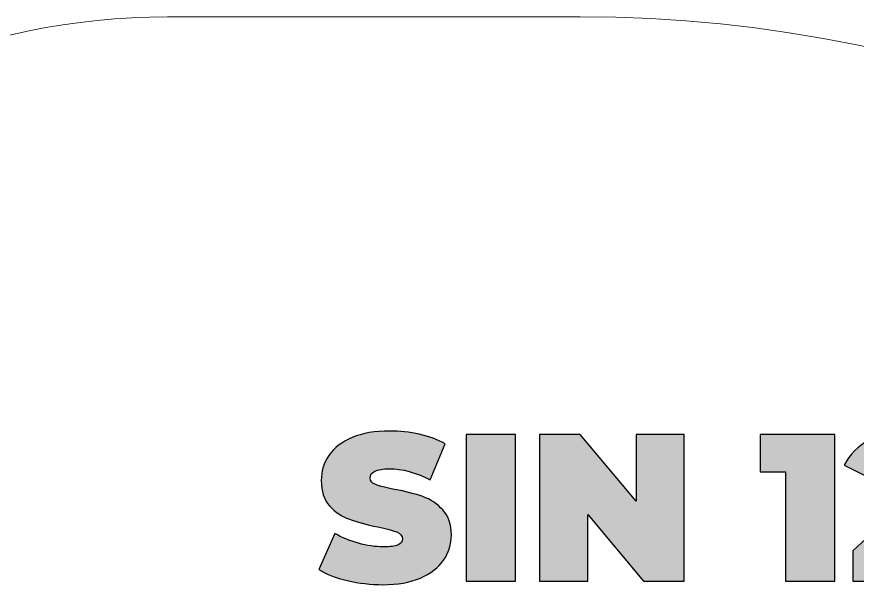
# Model space of a CAD drawing. Header units: centimetres. Extents: x -11.4 to 58.6, y -38.7 to 22.4.
# Drawn here: x -7.48 to -1.38, y 18.22 to 22.42 of the extents above; entities that cross this region are included whole.
import ezdxf

# ---------------------------------------------------------------- set-up
doc = ezdxf.new("R2010")
doc.units = ezdxf.units.CM
doc.header["$MEASUREMENT"] = 0
doc.layers.add('Camada 1', color=7, linetype='Continuous')

msp = doc.modelspace()

# ---------------------------------------------------------------- hatches: boundary and pattern name
at = {"layer": 'Camada 1', "true_color": 0x373435}
h = msp.add_hatch(color=250, dxfattribs=at)
edge = h.paths.add_edge_path()
edge.add_spline(control_points=[(-4.8248, 18.29892), (-4.91323, 18.29892), (-4.99938, 18.30883), (-5.08323, 18.32865), (-5.16709, 18.34847), (-5.23595, 18.37515), (-5.28983, 18.40869), (-5.28983, 18.40869), (-5.17395, 18.67094), (-5.17395, 18.67094), (-5.12313, 18.64146), (-5.06621, 18.61783), (-5.00319, 18.60004), (-4.94017, 18.58225), (-4.87969, 18.57336), (-4.82175, 18.57336), (-4.77194, 18.57336), (-4.73637, 18.57819), (-4.71502, 18.58784), (-4.69368, 18.5975), (-4.683, 18.61198), (-4.683, 18.63129), (-4.683, 18.65366), (-4.69698, 18.67043), (-4.72493, 18.68161), (-4.75288, 18.69279), (-4.79888, 18.70499), (-4.86292, 18.7182), (-4.94525, 18.73548), (-5.01386, 18.75403), (-5.06875, 18.77385), (-5.12364, 18.79367), (-5.17141, 18.8262), (-5.21207, 18.87143), (-5.25273, 18.91666), (-5.27305, 18.9779), (-5.27305, 19.05516), (-5.27305, 19.12224), (-5.25425, 19.18323), (-5.21664, 19.23812), (-5.17903, 19.29301), (-5.12288, 19.33621), (-5.04817, 19.36772), (-4.97345, 19.39923), (-4.88274, 19.41498), (-4.77601, 19.41498), (-4.70282, 19.41498), (-4.63091, 19.4071), (-4.56027, 19.39135), (-4.48962, 19.3756), (-4.42737, 19.35247), (-4.37349, 19.32198), (-4.37349, 19.32198), (-4.48175, 19.06126), (-4.48175, 19.06126), (-4.58644, 19.11411), (-4.68554, 19.14054), (-4.77906, 19.14054), (-4.87156, 19.14054), (-4.9178, 19.11818), (-4.9178, 19.07345), (-4.9178, 19.05211), (-4.90408, 19.0361), (-4.87664, 19.02542), (-4.84919, 19.01475), (-4.80396, 19.00332), (-4.74094, 18.99112), (-4.65963, 18.97587), (-4.59102, 18.95834), (-4.53511, 18.93852), (-4.47921, 18.9187), (-4.43067, 18.88643), (-4.3895, 18.8417), (-4.34833, 18.79698), (-4.32775, 18.73599), (-4.32775, 18.65874), (-4.32775, 18.59165), (-4.34656, 18.53092), (-4.38417, 18.47654), (-4.42178, 18.42216), (-4.47794, 18.37896), (-4.55264, 18.34694), (-4.62735, 18.31493), (-4.71807, 18.29892), (-4.8248, 18.29892)], knot_values=[0, 0, 0, 0, 0.0357143, 0.0357143, 0.0357143, 0.0714286, 0.0714286, 0.0714286, 0.1071429, 0.1071429, 0.1071429, 0.1428571, 0.1428571, 0.1428571, 0.1785714, 0.1785714, 0.1785714, 0.2142857, 0.2142857, 0.2142857, 0.25, 0.25, 0.25, 0.2857143, 0.2857143, 0.2857143, 0.3214286, 0.3214286, 0.3214286, 0.3571429, 0.3571429, 0.3571429, 0.3928571, 0.3928571, 0.3928571, 0.4285714, 0.4285714, 0.4285714, 0.4642857, 0.4642857, 0.4642857, 0.5, 0.5, 0.5, 0.5357143, 0.5357143, 0.5357143, 0.5714286, 0.5714286, 0.5714286, 0.6071429, 0.6071429, 0.6071429, 0.6428571, 0.6428571, 0.6428571, 0.6785714, 0.6785714, 0.6785714, 0.7142857, 0.7142857, 0.7142857, 0.75, 0.75, 0.75, 0.7857143, 0.7857143, 0.7857143, 0.8214286, 0.8214286, 0.8214286, 0.8571429, 0.8571429, 0.8571429, 0.8928571, 0.8928571, 0.8928571, 0.9285714, 0.9285714, 0.9285714, 0.9642857, 0.9642857, 0.9642857, 1, 1, 1, 1], degree=3, periodic=1)
h = msp.add_hatch(color=250, dxfattribs=at)
edge = h.paths.add_edge_path()
edge.add_spline(control_points=[(-0.5557, 18.60233), (-0.5557, 18.60233), (-0.5557, 18.32331), (-0.5557, 18.32331), (-0.5557, 18.32331), (-1.41104, 18.32331), (-1.41104, 18.32331), (-1.41104, 18.32331), (-1.41104, 18.54439), (-1.41104, 18.54439), (-1.41104, 18.54439), (-1.02529, 18.90116), (-1.02529, 18.90116), (-0.99175, 18.93268), (-0.96939, 18.95961), (-0.95821, 18.98197), (-0.94703, 19.00433), (-0.94144, 19.02619), (-0.94144, 19.04754), (-0.94144, 19.07396), (-0.95033, 19.09455), (-0.96812, 19.10928), (-0.98591, 19.12402), (-1.01157, 19.13139), (-1.04511, 19.13139), (-1.07764, 19.13139), (-1.10814, 19.12275), (-1.1366, 19.10547), (-1.16506, 19.08819), (-1.18691, 19.0638), (-1.20216, 19.03229), (-1.20216, 19.03229), (-1.47355, 19.16798), (-1.47355, 19.16798), (-1.4329, 19.24422), (-1.37343, 19.30444), (-1.29516, 19.34866), (-1.2169, 19.39287), (-1.12237, 19.41498), (-1.01157, 19.41498), (-0.92721, 19.41498), (-0.8525, 19.40126), (-0.78745, 19.37382), (-0.72239, 19.34637), (-0.67157, 19.30724), (-0.63498, 19.25641), (-0.59839, 19.20559), (-0.58009, 19.14715), (-0.58009, 19.08108), (-0.58009, 19.02212), (-0.59254, 18.96698), (-0.61744, 18.91565), (-0.64235, 18.86432), (-0.69088, 18.80613), (-0.76305, 18.74107), (-0.76305, 18.74107), (-0.91552, 18.60233), (-0.91552, 18.60233), (-0.91552, 18.60233), (-0.5557, 18.60233), (-0.5557, 18.60233)], knot_values=[0, 0, 0, 0, 0.05, 0.05, 0.05, 0.1, 0.1, 0.1, 0.15, 0.15, 0.15, 0.2, 0.2, 0.2, 0.25, 0.25, 0.25, 0.3, 0.3, 0.3, 0.35, 0.35, 0.35, 0.4, 0.4, 0.4, 0.45, 0.45, 0.45, 0.5, 0.5, 0.5, 0.55, 0.55, 0.55, 0.6, 0.6, 0.6, 0.65, 0.65, 0.65, 0.7, 0.7, 0.7, 0.75, 0.75, 0.75, 0.8, 0.8, 0.8, 0.85, 0.85, 0.85, 0.9, 0.9, 0.9, 0.95, 0.95, 0.95, 1, 1, 1, 1], degree=3, periodic=1)
h = msp.add_hatch(color=250, dxfattribs=at)
edge = h.paths.add_edge_path()
edge.add_spline(control_points=[(-4.22103, 19.39059), (-4.22103, 19.39059), (-3.8612, 19.39059), (-3.8612, 19.39059), (-3.8612, 19.39059), (-3.8612, 18.32331), (-3.8612, 18.32331), (-3.8612, 18.32331), (-4.22103, 18.32331), (-4.22103, 18.32331), (-4.22103, 18.32331), (-4.22103, 19.39059), (-4.22103, 19.39059)], knot_values=[0, 0, 0, 0, 0.25, 0.25, 0.25, 0.5, 0.5, 0.5, 0.75, 0.75, 0.75, 1, 1, 1, 1], degree=3, periodic=1)
h = msp.add_hatch(color=250, dxfattribs=at)
edge = h.paths.add_edge_path()
edge.add_spline(control_points=[(-2.63536, 19.39059), (-2.63536, 19.39059), (-2.63536, 18.32331), (-2.63536, 18.32331), (-2.63536, 18.32331), (-2.93115, 18.32331), (-2.93115, 18.32331), (-2.93115, 18.32331), (-3.33671, 18.80816), (-3.33671, 18.80816), (-3.33671, 18.80816), (-3.33671, 18.32331), (-3.33671, 18.32331), (-3.33671, 18.32331), (-3.68739, 18.32331), (-3.68739, 18.32331), (-3.68739, 18.32331), (-3.68739, 19.39059), (-3.68739, 19.39059), (-3.68739, 19.39059), (-3.3916, 19.39059), (-3.3916, 19.39059), (-3.3916, 19.39059), (-2.98604, 18.90574), (-2.98604, 18.90574), (-2.98604, 18.90574), (-2.98604, 19.39059), (-2.98604, 19.39059), (-2.98604, 19.39059), (-2.63536, 19.39059), (-2.63536, 19.39059)], knot_values=[0, 0, 0, 0, 0.1, 0.1, 0.1, 0.2, 0.2, 0.2, 0.3, 0.3, 0.3, 0.4, 0.4, 0.4, 0.5, 0.5, 0.5, 0.6, 0.6, 0.6, 0.7, 0.7, 0.7, 0.8, 0.8, 0.8, 0.9, 0.9, 0.9, 1, 1, 1, 1], degree=3, periodic=1)
h = msp.add_hatch(color=250, dxfattribs=at)
edge = h.paths.add_edge_path()
edge.add_spline(control_points=[(-1.54064, 19.39059), (-1.54064, 19.39059), (-1.54064, 18.32331), (-1.54064, 18.32331), (-1.54064, 18.32331), (-1.90046, 18.32331), (-1.90046, 18.32331), (-1.90046, 18.32331), (-1.90046, 19.11919), (-1.90046, 19.11919), (-1.90046, 19.11919), (-2.08342, 19.11919), (-2.08342, 19.11919), (-2.08342, 19.11919), (-2.08342, 19.39059), (-2.08342, 19.39059), (-2.08342, 19.39059), (-1.54064, 19.39059), (-1.54064, 19.39059)], knot_values=[0, 0, 0, 0, 0.1666667, 0.1666667, 0.1666667, 0.3333333, 0.3333333, 0.3333333, 0.5, 0.5, 0.5, 0.6666667, 0.6666667, 0.6666667, 0.8333333, 0.8333333, 0.8333333, 1, 1, 1, 1], degree=3, periodic=1)

# ---------------------------------------------------------------- linework, layer by layer
at = {"layer": 'Camada 1', "color": 250, "lineweight": 20}
msp.add_open_spline([(-6.39065, 22.42335), (-6.39065, 22.42335), (-3.39065, 22.42335), (-3.39065, 22.42335), (2.10935, 22.42335), (6.60935, 17.92336), (6.60935, 12.42336), (6.60935, 12.42336), (6.60935, -27.57665), (6.60935, -27.57665), (6.60935, -27.57665), (-11.39065, -27.57665), (-11.39065, -27.57665), (-11.39065, -27.57665), (-11.39065, 17.42334), (-11.39065, 17.42334), (-11.39065, 20.17334), (-9.14065, 22.42335), (-6.39065, 22.42335)], degree=3, knots=[0, 0, 0, 0, 0.1666667, 0.1666667, 0.1666667, 0.3333333, 0.3333333, 0.3333333, 0.5, 0.5, 0.5, 0.6666667, 0.6666667, 0.6666667, 0.8333333, 0.8333333, 0.8333333, 1, 1, 1, 1], dxfattribs=at)
at = {"layer": 'Camada 1', "color": 250}
for points, knots in [([(-4.8248, 18.29892), (-4.91323, 18.29892), (-4.99938, 18.30883), (-5.08323, 18.32865), (-5.16709, 18.34847), (-5.23595, 18.37515), (-5.28983, 18.40869), (-5.28983, 18.40869), (-5.17395, 18.67094), (-5.17395, 18.67094), (-5.12313, 18.64146), (-5.06621, 18.61783), (-5.00319, 18.60004), (-4.94017, 18.58225), (-4.87969, 18.57336), (-4.82175, 18.57336), (-4.77194, 18.57336), (-4.73637, 18.57819), (-4.71502, 18.58784), (-4.69368, 18.5975), (-4.683, 18.61198), (-4.683, 18.63129), (-4.683, 18.65366), (-4.69698, 18.67043), (-4.72493, 18.68161), (-4.75288, 18.69279), (-4.79888, 18.70499), (-4.86292, 18.7182), (-4.94525, 18.73548), (-5.01386, 18.75403), (-5.06875, 18.77385), (-5.12364, 18.79367), (-5.17141, 18.8262), (-5.21207, 18.87143), (-5.25273, 18.91666), (-5.27305, 18.9779), (-5.27305, 19.05516), (-5.27305, 19.12224), (-5.25425, 19.18323), (-5.21664, 19.23812), (-5.17903, 19.29301), (-5.12288, 19.33621), (-5.04817, 19.36772), (-4.97345, 19.39923), (-4.88274, 19.41498), (-4.77601, 19.41498), (-4.70282, 19.41498), (-4.63091, 19.4071), (-4.56027, 19.39135), (-4.48962, 19.3756), (-4.42737, 19.35247), (-4.37349, 19.32198), (-4.37349, 19.32198), (-4.48175, 19.06126), (-4.48175, 19.06126), (-4.58644, 19.11411), (-4.68554, 19.14054), (-4.77906, 19.14054), (-4.87156, 19.14054), (-4.9178, 19.11818), (-4.9178, 19.07345), (-4.9178, 19.05211), (-4.90408, 19.0361), (-4.87664, 19.02542), (-4.84919, 19.01475), (-4.80396, 19.00332), (-4.74094, 18.99112), (-4.65963, 18.97587), (-4.59102, 18.95834), (-4.53511, 18.93852), (-4.47921, 18.9187), (-4.43067, 18.88643), (-4.3895, 18.8417), (-4.34833, 18.79698), (-4.32775, 18.73599), (-4.32775, 18.65874), (-4.32775, 18.59165), (-4.34656, 18.53092), (-4.38417, 18.47654), (-4.42178, 18.42216), (-4.47794, 18.37896), (-4.55264, 18.34694), (-4.62735, 18.31493), (-4.71807, 18.29892), (-4.8248, 18.29892)], [0, 0, 0, 0, 0.0357143, 0.0357143, 0.0357143, 0.0714286, 0.0714286, 0.0714286, 0.1071429, 0.1071429, 0.1071429, 0.1428571, 0.1428571, 0.1428571, 0.1785714, 0.1785714, 0.1785714, 0.2142857, 0.2142857, 0.2142857, 0.25, 0.25, 0.25, 0.2857143, 0.2857143, 0.2857143, 0.3214286, 0.3214286, 0.3214286, 0.3571429, 0.3571429, 0.3571429, 0.3928571, 0.3928571, 0.3928571, 0.4285714, 0.4285714, 0.4285714, 0.4642857, 0.4642857, 0.4642857, 0.5, 0.5, 0.5, 0.5357143, 0.5357143, 0.5357143, 0.5714286, 0.5714286, 0.5714286, 0.6071429, 0.6071429, 0.6071429, 0.6428571, 0.6428571, 0.6428571, 0.6785714, 0.6785714, 0.6785714, 0.7142857, 0.7142857, 0.7142857, 0.75, 0.75, 0.75, 0.7857143, 0.7857143, 0.7857143, 0.8214286, 0.8214286, 0.8214286, 0.8571429, 0.8571429, 0.8571429, 0.8928571, 0.8928571, 0.8928571, 0.9285714, 0.9285714, 0.9285714, 0.9642857, 0.9642857, 0.9642857, 1, 1, 1, 1]), ([(-0.5557, 18.60233), (-0.5557, 18.60233), (-0.5557, 18.32331), (-0.5557, 18.32331), (-0.5557, 18.32331), (-1.41104, 18.32331), (-1.41104, 18.32331), (-1.41104, 18.32331), (-1.41104, 18.54439), (-1.41104, 18.54439), (-1.41104, 18.54439), (-1.02529, 18.90116), (-1.02529, 18.90116), (-0.99175, 18.93268), (-0.96939, 18.95961), (-0.95821, 18.98197), (-0.94703, 19.00433), (-0.94144, 19.02619), (-0.94144, 19.04754), (-0.94144, 19.07396), (-0.95033, 19.09455), (-0.96812, 19.10928), (-0.98591, 19.12402), (-1.01157, 19.13139), (-1.04511, 19.13139), (-1.07764, 19.13139), (-1.10814, 19.12275), (-1.1366, 19.10547), (-1.16506, 19.08819), (-1.18691, 19.0638), (-1.20216, 19.03229), (-1.20216, 19.03229), (-1.47355, 19.16798), (-1.47355, 19.16798), (-1.4329, 19.24422), (-1.37343, 19.30444), (-1.29516, 19.34866), (-1.2169, 19.39287), (-1.12237, 19.41498), (-1.01157, 19.41498), (-0.92721, 19.41498), (-0.8525, 19.40126), (-0.78745, 19.37382), (-0.72239, 19.34637), (-0.67157, 19.30724), (-0.63498, 19.25641), (-0.59839, 19.20559), (-0.58009, 19.14715), (-0.58009, 19.08108), (-0.58009, 19.02212), (-0.59254, 18.96698), (-0.61744, 18.91565), (-0.64235, 18.86432), (-0.69088, 18.80613), (-0.76305, 18.74107), (-0.76305, 18.74107), (-0.91552, 18.60233), (-0.91552, 18.60233), (-0.91552, 18.60233), (-0.5557, 18.60233), (-0.5557, 18.60233)], [0, 0, 0, 0, 0.05, 0.05, 0.05, 0.1, 0.1, 0.1, 0.15, 0.15, 0.15, 0.2, 0.2, 0.2, 0.25, 0.25, 0.25, 0.3, 0.3, 0.3, 0.35, 0.35, 0.35, 0.4, 0.4, 0.4, 0.45, 0.45, 0.45, 0.5, 0.5, 0.5, 0.55, 0.55, 0.55, 0.6, 0.6, 0.6, 0.65, 0.65, 0.65, 0.7, 0.7, 0.7, 0.75, 0.75, 0.75, 0.8, 0.8, 0.8, 0.85, 0.85, 0.85, 0.9, 0.9, 0.9, 0.95, 0.95, 0.95, 1, 1, 1, 1]), ([(-4.22103, 19.39059), (-4.22103, 19.39059), (-3.8612, 19.39059), (-3.8612, 19.39059), (-3.8612, 19.39059), (-3.8612, 18.32331), (-3.8612, 18.32331), (-3.8612, 18.32331), (-4.22103, 18.32331), (-4.22103, 18.32331), (-4.22103, 18.32331), (-4.22103, 19.39059), (-4.22103, 19.39059)], [0, 0, 0, 0, 0.25, 0.25, 0.25, 0.5, 0.5, 0.5, 0.75, 0.75, 0.75, 1, 1, 1, 1]), ([(-2.63536, 19.39059), (-2.63536, 19.39059), (-2.63536, 18.32331), (-2.63536, 18.32331), (-2.63536, 18.32331), (-2.93115, 18.32331), (-2.93115, 18.32331), (-2.93115, 18.32331), (-3.33671, 18.80816), (-3.33671, 18.80816), (-3.33671, 18.80816), (-3.33671, 18.32331), (-3.33671, 18.32331), (-3.33671, 18.32331), (-3.68739, 18.32331), (-3.68739, 18.32331), (-3.68739, 18.32331), (-3.68739, 19.39059), (-3.68739, 19.39059), (-3.68739, 19.39059), (-3.3916, 19.39059), (-3.3916, 19.39059), (-3.3916, 19.39059), (-2.98604, 18.90574), (-2.98604, 18.90574), (-2.98604, 18.90574), (-2.98604, 19.39059), (-2.98604, 19.39059), (-2.98604, 19.39059), (-2.63536, 19.39059), (-2.63536, 19.39059)], [0, 0, 0, 0, 0.1, 0.1, 0.1, 0.2, 0.2, 0.2, 0.3, 0.3, 0.3, 0.4, 0.4, 0.4, 0.5, 0.5, 0.5, 0.6, 0.6, 0.6, 0.7, 0.7, 0.7, 0.8, 0.8, 0.8, 0.9, 0.9, 0.9, 1, 1, 1, 1]), ([(-1.54064, 19.39059), (-1.54064, 19.39059), (-1.54064, 18.32331), (-1.54064, 18.32331), (-1.54064, 18.32331), (-1.90046, 18.32331), (-1.90046, 18.32331), (-1.90046, 18.32331), (-1.90046, 19.11919), (-1.90046, 19.11919), (-1.90046, 19.11919), (-2.08342, 19.11919), (-2.08342, 19.11919), (-2.08342, 19.11919), (-2.08342, 19.39059), (-2.08342, 19.39059), (-2.08342, 19.39059), (-1.54064, 19.39059), (-1.54064, 19.39059)], [0, 0, 0, 0, 0.1666667, 0.1666667, 0.1666667, 0.3333333, 0.3333333, 0.3333333, 0.5, 0.5, 0.5, 0.6666667, 0.6666667, 0.6666667, 0.8333333, 0.8333333, 0.8333333, 1, 1, 1, 1])]:
    msp.add_open_spline(points, degree=3, knots=knots, dxfattribs=at)

doc.saveas('drawing.dxf')
